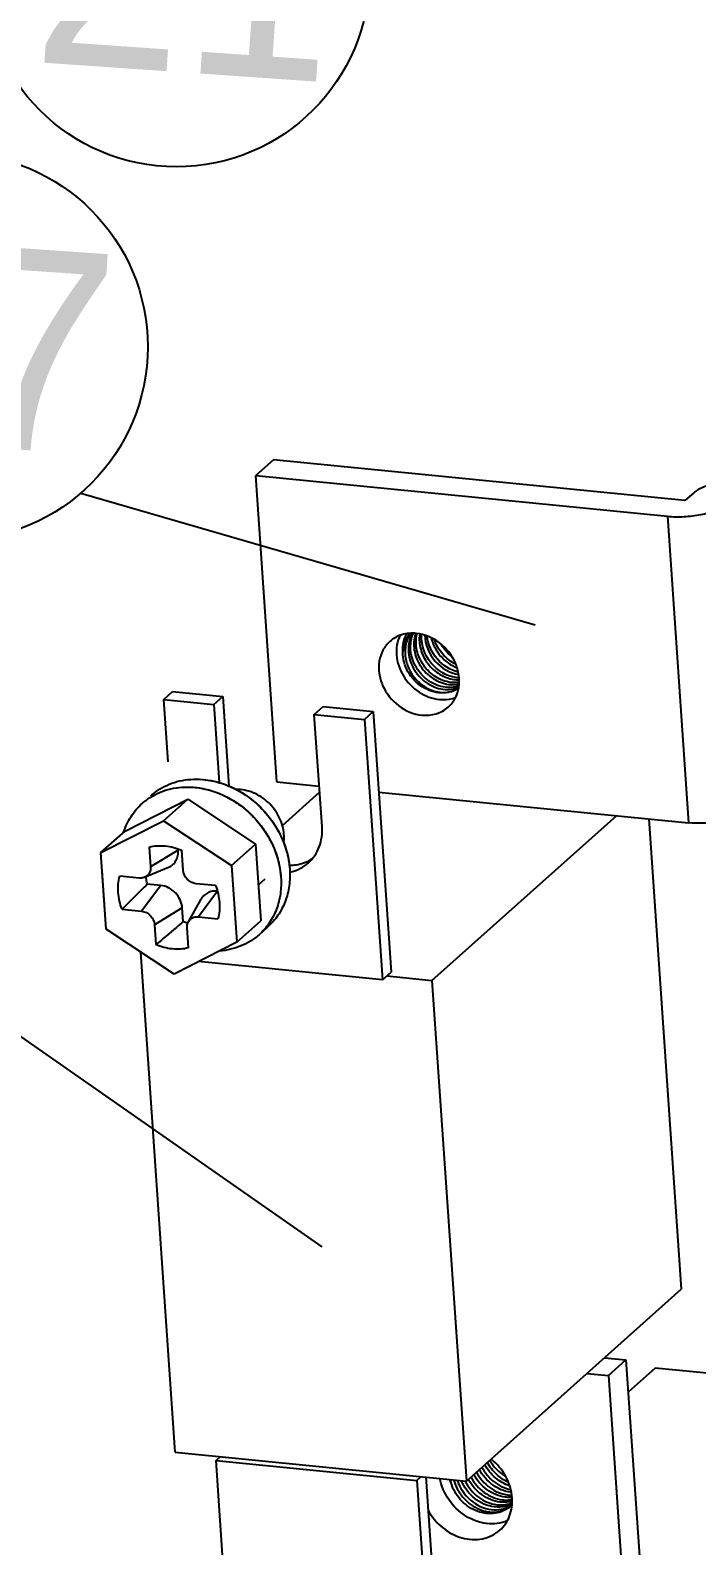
# Model space of a CAD drawing. Extents: x -425 to 6552, y -3049 to 3105.
# Drawn here: x -49 to -23, y -1776.3 to -1717.3 of the extents above; entities that cross this region are included whole.
import ezdxf

# ---------------------------------------------------------------- set-up
doc = ezdxf.new("R2010")
doc.units = 0
doc.layers.get('0').update_dxf_attribs({"linetype": 'CONTINUOUS'})
doc.layers.add('DIM', color=1, linetype='CONTINUOUS')
doc.styles.add('TEXTSTYLE_3', font='GOTHIC.TTF')

msp = doc.modelspace()

# ---------------------------------------------------------------- linework, layer by layer
at = {"color": 7, "linetype": 'CONTINUOUS'}
for p, q in [((-39.53, -1734.057), (-40.213, -1734.667)), ((-23.501, -1735.647), (-39.53, -1734.057)), ((-40.213, -1734.667), (-24.185, -1736.256)), ((-39.393, -1746.594), (-40.213, -1734.667)), ((-23.16, -1735.342), (-23.501, -1735.647)), ((-24.185, -1736.256), (-23.365, -1748.183)), ((-43.8, -1743.387), (-43.458, -1743.082)), ((-43.8, -1743.387), (-41.845, -1743.58)), ((-43.633, -1745.817), (-43.8, -1743.387)), ((-43.458, -1743.082), (-41.503, -1743.276)), ((-41.845, -1743.58), (-41.503, -1743.276)), ((-41.503, -1743.276), (-41.264, -1746.755)), ((-41.845, -1743.58), (-41.636, -1746.622)), ((-37.936, -1743.968), (-37.594, -1743.663)), ((-37.936, -1743.968), (-35.981, -1744.162)), ((-37.635, -1748.341), (-37.936, -1743.968)), ((-37.594, -1743.663), (-35.639, -1743.857)), ((-35.981, -1744.162), (-35.639, -1743.857)), ((-35.639, -1743.857), (-34.942, -1753.996)), ((-35.981, -1744.162), (-35.284, -1754.3)), ((-39.393, -1746.594), (-37.744, -1746.758)), ((-45.307, -1748.51), (-42.868, -1747.27)), ((-43.808, -1748.108), (-42.868, -1747.27)), ((-43.391, -1747.536), (-42.868, -1747.27)), ((-42.868, -1747.27), (-40.224, -1749.014)), ((-39.181, -1748.286), (-37.728, -1746.991)), ((-35.424, -1746.988), (-23.365, -1748.183)), ((-46.246, -1749.348), (-43.808, -1748.108)), ((-44.331, -1748.374), (-43.808, -1748.108)), ((-43.808, -1748.108), (-41.164, -1749.852)), ((-33.354, -1754.322), (-26.157, -1747.906)), ((-24.903, -1748.031), (-23.644, -1766.342)), ((-46.246, -1749.348), (-45.307, -1748.51)), ((-44.367, -1749.13), (-44.314, -1749.905)), ((-43.235, -1749.25), (-44.314, -1749.905)), ((-43.235, -1749.25), (-43.238, -1749.201)), ((-43.046, -1750.03), (-43.099, -1749.256)), ((-41.164, -1749.852), (-40.224, -1749.014)), ((-40.224, -1749.014), (-40.019, -1751.998)), ((-46.041, -1752.332), (-46.246, -1749.348)), ((-44.546, -1750.308), (-43.62, -1749.919)), ((-41.164, -1749.852), (-40.959, -1752.836)), ((-46.041, -1752.332), (-46.199, -1750.039)), ((-44.753, -1750.338), (-45.514, -1750.262)), ((-40.115, -1750.606), (-39.852, -1750.372)), ((-43.917, -1750.626), (-44.664, -1751.627)), ((-43.917, -1750.626), (-44.441, -1750.574)), ((-41.78, -1750.632), (-42.541, -1750.557)), ((-41.708, -1750.849), (-42.453, -1751.846)), ((-45.425, -1751.552), (-44.664, -1751.627)), ((-43.08, -1751.499), (-44.159, -1752.154)), ((-43.044, -1752.032), (-43.08, -1751.499)), ((-42.84, -1752.037), (-42.347, -1751.162)), ((-44.159, -1752.154), (-44.106, -1752.928)), ((-42.838, -1753.054), (-42.891, -1752.279)), ((-42.453, -1751.846), (-41.691, -1751.922)), ((-40.959, -1752.836), (-40.019, -1751.998)), ((-40.088, -1752.541), (-39.747, -1752.236)), ((-43.398, -1754.076), (-46.041, -1752.332)), ((-40.959, -1752.836), (-43.398, -1754.076)), ((-43.352, -1772.68), (-44.69, -1753.224)), ((-35.284, -1754.3), (-42.443, -1753.59)), ((-35.284, -1754.3), (-34.942, -1753.996)), ((-35.113, -1754.148), (-33.354, -1754.322)), ((-33.354, -1754.322), (-32.015, -1773.804)), ((-32.015, -1773.804), (-23.644, -1766.342)), ((-26.634, -1769.007), (-25.8, -1769.089)), ((-26.483, -1769.699), (-25.8, -1769.089)), ((-25.8, -1769.089), (-23.668, -1800.101)), ((-27.317, -1769.616), (-26.483, -1769.699)), ((-26.483, -1769.699), (-24.352, -1800.71)), ((-24.654, -1769.406), (-25.713, -1770.35)), ((-20.654, -1769.803), (-24.654, -1769.406)), ((-43.352, -1772.68), (-32.015, -1773.804)), ((-41.764, -1773.006), (-41.593, -1772.854)), ((-41.764, -1773.006), (-33.945, -1773.782)), ((-41.401, -1778.291), (-41.764, -1773.006)), ((-33.945, -1773.782), (-33.774, -1773.629)), ((-33.945, -1773.782), (-33.686, -1777.559)), ((-33.592, -1773.647), (-33.344, -1777.254))]:
    msp.add_line(p, q, dxfattribs=at)
for centre, radius, start, end in [((-32.842, -1741.2), 1.216, 161.42038, 162.16031), ((-32.716, -1741.135), 1.258, 165.41749, 166.62379), ((-32.347, -1741.409), 1.207, 262.78833, 272.60717), ((-32.26, -1741.313), 1.227, 262.82809, 268.3222), ((-38.856, -1748.277), 1.553, 296.95046, 303.23824), ((-42.531, -1750.308), 1.798, 253.44057, 259.50437), ((-31.088, -1773.263), 1.653, 196.72293, 205.05992), ((-31.039, -1773.447), 1.63, 190.41705, 198.46966), ((-30.389, -1772.922), 1.747, 207.65899, 208.51872), ((-30.243, -1773.077), 1.278, 262.87353, 269.96195), ((-30.648, -1773.663), 1.07, 286.56265, 289.34981), ((-30.642, -1773.68), 1.052, 289.35147, 291.70753), ((-30.126, -1772.948), 1.305, 262.90959, 264.03361), ((-30.341, -1773.253), 1.19, 272.76625, 275.12988), ((-30.728, -1773.797), 1.021, 296.91912, 299.05929), ((-30.638, -1773.691), 1.041, 291.71025, 293.05487), ((-30.734, -1773.785), 1.034, 291.70408, 296.91097), ((-31.021, -1773.999), 1.064, 311.71114, 313.71734), ((-30.833, -1773.917), 1.001, 301.68132, 306.11805), ((-31.025, -1773.995), 1.069, 313.72088, 317.66837)]:
    msp.add_arc(centre, radius, start, end, dxfattribs=at)
for points, knots in [([(-20.912, -1734.888), (-21.128, -1734.866), (-21.567, -1734.86), (-22.196, -1734.937), (-22.677, -1735.068), (-22.987, -1735.214), (-23.11, -1735.298), (-23.16, -1735.342)], [0, 0, 0, 0, 0.278391, 0.561026, 0.81099, 0.914308, 1, 1, 1, 1]), ([(-24.185, -1736.256), (-23.969, -1736.277), (-23.53, -1736.283), (-22.901, -1736.207), (-22.42, -1736.076), (-22.11, -1735.929), (-21.987, -1735.846), (-21.937, -1735.802)], [0, 0, 0, 0, 0.278391, 0.561026, 0.81099, 0.914308, 1, 1, 1, 1]), ([(-33.966, -1740.814), (-34.153, -1740.796), (-34.529, -1740.825), (-34.862, -1741.009), (-34.995, -1741.128)], [0, 0, 0, 0, 0.511614, 1, 1, 1, 1]), ([(-34.595, -1740.89), (-34.653, -1741.005), (-34.736, -1741.261), (-34.759, -1741.814), (-34.514, -1742.512), (-33.903, -1743.145), (-33.343, -1743.358), (-33.065, -1743.386)], [0, 0, 0, 0, 0.115383, 0.235733, 0.489035, 0.750016, 1, 1, 1, 1]), ([(-34.486, -1741.547), (-34.497, -1741.42), (-34.482, -1741.166), (-34.391, -1740.928), (-34.329, -1740.822)], [0, 0, 0, 0, 0.511419, 1, 1, 1, 1]), ([(-34.205, -1740.809), (-34.29, -1740.909), (-34.428, -1741.144), (-34.48, -1741.411), (-34.486, -1741.547)], [0, 0, 0, 0, 0.490905, 1, 1, 1, 1]), ([(-34.179, -1740.808), (-34.267, -1740.931), (-34.397, -1741.223), (-34.419, -1741.707), (-34.279, -1742.188), (-33.998, -1742.613), (-33.611, -1742.932), (-33.163, -1743.111), (-32.706, -1743.125), (-32.428, -1743.015), (-32.313, -1742.936)], [0, 0, 0, 0, 0.120196, 0.246156, 0.37784, 0.512225, 0.644725, 0.771025, 0.888964, 1, 1, 1, 1]), ([(-34.122, -1740.807), (-34.177, -1740.906), (-34.258, -1741.124), (-34.288, -1741.477), (-34.228, -1741.838), (-34.035, -1742.295), (-33.621, -1742.763), (-33.157, -1742.958), (-32.925, -1742.987)], [0, 0, 0, 0, 0.117919, 0.240077, 0.366618, 0.496412, 0.755456, 1, 1, 1, 1]), ([(-32.84, -1742.911), (-33.064, -1742.883), (-33.514, -1742.698), (-33.923, -1742.254), (-34.124, -1741.817), (-34.197, -1741.469), (-34.186, -1741.125), (-34.121, -1740.907), (-34.075, -1740.807)], [0, 0, 0, 0, 0.243717, 0.50198, 0.631773, 0.758682, 0.881462, 1, 1, 1, 1]), ([(-33.999, -1740.827), (-34.065, -1741.03), (-34.081, -1741.371), (-33.961, -1741.795), (-33.749, -1742.198), (-33.349, -1742.603), (-32.923, -1742.77), (-32.712, -1742.797)], [0, 0, 0, 0, 0.242305, 0.369963, 0.499878, 0.757225, 1, 1, 1, 1]), ([(-32.626, -1742.721), (-32.83, -1742.695), (-33.239, -1742.539), (-33.632, -1742.16), (-33.849, -1741.779), (-33.984, -1741.374), (-33.988, -1741.045), (-33.94, -1740.844)], [0, 0, 0, 0, 0.241885, 0.498263, 0.628051, 0.755997, 1, 1, 1, 1]), ([(-32.719, -1743.681), (-32.611, -1743.585), (-32.426, -1743.348), (-32.284, -1742.912), (-32.284, -1742.435), (-32.469, -1741.797), (-33.001, -1741.12), (-33.644, -1740.846), (-33.966, -1740.814)], [0, 0, 0, 0, 0.113293, 0.230286, 0.353144, 0.481847, 0.745726, 1, 1, 1, 1]), ([(-33.832, -1740.834), (-33.862, -1741.031), (-33.837, -1741.346), (-33.689, -1741.729), (-33.468, -1742.085), (-33.083, -1742.437), (-32.692, -1742.582), (-32.498, -1742.606)], [0, 0, 0, 0, 0.245861, 0.374078, 0.50369, 0.759014, 1, 1, 1, 1]), ([(-32.413, -1742.53), (-32.79, -1742.483), (-33.516, -1742.04), (-33.789, -1741.236), (-33.757, -1740.85)], [0, 0, 0, 0, 0.495165, 1, 1, 1, 1]), ([(-33.633, -1740.884), (-33.624, -1741.245), (-33.329, -1741.962), (-32.659, -1742.361), (-32.311, -1742.412)], [0, 0, 0, 0, 0.506757, 1, 1, 1, 1]), ([(-32.328, -1742.317), (-32.64, -1742.245), (-33.224, -1741.872), (-33.508, -1741.242), (-33.541, -1740.916)], [0, 0, 0, 0, 0.494013, 1, 1, 1, 1]), ([(-33.383, -1740.984), (-33.323, -1741.244), (-33.07, -1741.736), (-32.619, -1742.059), (-32.374, -1742.151)], [0, 0, 0, 0, 0.504762, 1, 1, 1, 1]), ([(-32.423, -1742.017), (-32.616, -1741.922), (-32.967, -1741.646), (-33.189, -1741.259), (-33.257, -1741.052)], [0, 0, 0, 0, 0.496145, 1, 1, 1, 1]), ([(-34.995, -1741.128), (-35.103, -1741.224), (-35.288, -1741.461), (-35.43, -1741.897), (-35.431, -1742.374), (-35.246, -1743.012), (-34.714, -1743.689), (-34.071, -1743.963), (-33.748, -1743.995)], [0, 0, 0, 0, 0.113293, 0.230286, 0.353144, 0.481847, 0.745726, 1, 1, 1, 1]), ([(-32.313, -1742.938), (-32.409, -1743.005), (-32.63, -1743.109), (-33.13, -1743.167), (-33.647, -1742.989), (-34.057, -1742.645), (-34.377, -1742.214), (-34.492, -1741.808), (-34.486, -1741.547)], [0, 0, 0, 0, 0.11359, 0.231513, 0.482037, 0.614405, 0.74713, 1, 1, 1, 1]), ([(-32.564, -1741.734), (-32.694, -1741.633), (-32.85, -1741.47), (-32.968, -1741.284), (-32.996, -1741.236)], [0, 0, 0, 0, 0.74844, 1, 1, 1, 1]), ([(-32.301, -1742.851), (-32.342, -1742.867), (-32.516, -1742.921), (-32.703, -1742.928), (-32.84, -1742.911)], [0, 0, 0, 0, 0.243583, 1, 1, 1, 1]), ([(-32.712, -1742.797), (-32.676, -1742.801), (-32.536, -1742.813), (-32.395, -1742.8), (-32.294, -1742.775)], [0, 0, 0, 0, 0.256389, 1, 1, 1, 1]), ([(-32.291, -1742.716), (-32.318, -1742.72), (-32.429, -1742.734), (-32.542, -1742.731), (-32.626, -1742.721)], [0, 0, 0, 0, 0.245642, 1, 1, 1, 1]), ([(-33.065, -1743.386), (-33.01, -1743.391), (-32.799, -1743.401), (-32.585, -1743.365), (-32.437, -1743.311)], [0, 0, 0, 0, 0.257025, 1, 1, 1, 1]), ([(-32.925, -1742.987), (-32.818, -1743.001), (-32.604, -1743), (-32.398, -1742.937), (-32.306, -1742.892)], [0, 0, 0, 0, 0.511446, 1, 1, 1, 1]), ([(-33.748, -1743.995), (-33.561, -1744.013), (-33.185, -1743.984), (-32.853, -1743.8), (-32.719, -1743.681)], [0, 0, 0, 0, 0.511614, 1, 1, 1, 1]), ([(-44.64, -1747.435), (-44.536, -1747.342), (-44.311, -1747.174), (-43.933, -1746.981), (-43.522, -1746.852), (-42.938, -1746.766), (-42.167, -1746.832), (-41.277, -1747.17), (-40.479, -1747.735), (-39.834, -1748.483), (-39.394, -1749.353), (-39.258, -1749.985), (-39.237, -1750.298)], [0, 0, 0, 0, 0.05627, 0.113002, 0.170608, 0.229412, 0.350998, 0.478294, 0.609691, 0.742436, 0.87342, 1, 1, 1, 1]), ([(-44.298, -1747.13), (-44.194, -1747.038), (-43.969, -1746.869), (-43.591, -1746.676), (-43.181, -1746.547), (-42.596, -1746.461), (-41.825, -1746.527), (-40.936, -1746.865), (-40.137, -1747.431), (-39.492, -1748.178), (-39.052, -1749.049), (-38.916, -1749.681), (-38.895, -1749.993)], [0, 0, 0, 0, 0.05627, 0.113002, 0.170608, 0.229412, 0.350998, 0.478294, 0.609691, 0.742436, 0.87342, 1, 1, 1, 1]), ([(-42.574, -1746.808), (-42.367, -1746.829), (-41.949, -1746.914), (-41.35, -1747.156), (-40.79, -1747.506), (-40.29, -1747.949), (-39.869, -1748.469), (-39.542, -1749.048), (-39.322, -1749.662), (-39.251, -1750.087), (-39.237, -1750.298)], [0, 0, 0, 0, 0.11998, 0.243555, 0.369937, 0.497973, 0.626307, 0.753546, 0.878427, 1, 1, 1, 1]), ([(-42.241, -1746.503), (-42.033, -1746.523), (-41.615, -1746.607), (-41.014, -1746.849), (-40.453, -1747.198), (-39.952, -1747.641), (-39.529, -1748.162), (-39.201, -1748.741), (-38.98, -1749.356), (-38.909, -1749.782), (-38.895, -1749.993)], [0, 0, 0, 0, 0.119942, 0.243493, 0.369866, 0.497906, 0.626254, 0.753513, 0.878413, 1, 1, 1, 1]), ([(-39.118, -1748.643), (-39.133, -1748.413), (-39.265, -1747.949), (-39.624, -1747.467), (-40, -1747.172), (-40.312, -1747.007), (-40.641, -1746.908), (-40.866, -1746.888), (-40.977, -1746.89)], [0, 0, 0, 0, 0.247481, 0.504167, 0.632652, 0.758819, 0.881482, 1, 1, 1, 1]), ([(-45.362, -1748.559), (-45.293, -1748.343), (-45.101, -1747.93), (-44.806, -1747.583), (-44.64, -1747.435)], [0, 0, 0, 0, 0.504994, 1, 1, 1, 1]), ([(-21.37, -1747.893), (-21.502, -1747.958), (-21.805, -1748.066), (-22.47, -1748.201), (-23.008, -1748.219), (-23.365, -1748.183)], [0, 0, 0, 0, 0.216892, 0.470828, 1, 1, 1, 1]), ([(-39.128, -1748.963), (-39.124, -1748.936), (-39.113, -1748.83), (-39.112, -1748.723), (-39.118, -1748.643)], [0, 0, 0, 0, 0.246998, 1, 1, 1, 1]), ([(-38.167, -1749.743), (-37.981, -1749.577), (-37.681, -1749.132), (-37.617, -1748.605), (-37.635, -1748.341)], [0, 0, 0, 0, 0.486162, 1, 1, 1, 1]), ([(-44.367, -1749.13), (-44.164, -1749.079), (-43.724, -1749.052), (-43.302, -1749.168), (-43.099, -1749.256)], [0, 0, 0, 0, 0.486409, 1, 1, 1, 1]), ([(-43.62, -1749.919), (-43.559, -1749.893), (-43.443, -1749.821), (-43.313, -1749.661), (-43.239, -1749.464), (-43.23, -1749.322), (-43.235, -1749.25)], [0, 0, 0, 0, 0.243855, 0.487589, 0.738132, 1, 1, 1, 1]), ([(-44.314, -1749.905), (-44.311, -1749.948), (-44.316, -1750.034), (-44.361, -1750.153), (-44.439, -1750.249), (-44.509, -1750.293), (-44.546, -1750.308)], [0, 0, 0, 0, 0.261873, 0.512408, 0.756147, 1, 1, 1, 1]), ([(-38.909, -1749.84), (-38.842, -1749.84), (-38.582, -1749.824), (-38.325, -1749.749), (-38.152, -1749.662)], [0, 0, 0, 0, 0.256656, 1, 1, 1, 1]), ([(-38.889, -1750.106), (-38.755, -1750.077), (-38.496, -1749.987), (-38.268, -1749.833), (-38.167, -1749.743)], [0, 0, 0, 0, 0.504695, 1, 1, 1, 1]), ([(-45.425, -1751.552), (-45.507, -1751.343), (-45.609, -1750.911), (-45.57, -1750.467), (-45.514, -1750.262)], [0, 0, 0, 0, 0.513227, 1, 1, 1, 1]), ([(-44.546, -1750.308), (-44.562, -1750.315), (-44.628, -1750.338), (-44.7, -1750.343), (-44.753, -1750.338)], [0, 0, 0, 0, 0.244549, 1, 1, 1, 1]), ([(-44.441, -1750.574), (-44.447, -1750.551), (-44.47, -1750.455), (-44.485, -1750.358), (-44.492, -1750.285)], [0, 0, 0, 0, 0.252402, 1, 1, 1, 1]), ([(-42.541, -1750.557), (-42.669, -1750.544), (-42.918, -1750.413), (-43.037, -1750.159), (-43.046, -1750.03)], [0, 0, 0, 0, 0.497737, 1, 1, 1, 1]), ([(-39.237, -1750.298), (-39.222, -1750.513), (-39.235, -1750.941), (-39.388, -1751.554), (-39.671, -1752.102), (-39.939, -1752.408), (-40.088, -1752.541)], [0, 0, 0, 0, 0.261158, 0.513479, 0.758719, 1, 1, 1, 1]), ([(-38.895, -1749.993), (-38.88, -1750.209), (-38.893, -1750.637), (-39.047, -1751.25), (-39.33, -1751.797), (-39.598, -1752.104), (-39.747, -1752.236)], [0, 0, 0, 0, 0.261158, 0.513479, 0.758719, 1, 1, 1, 1]), ([(-44.441, -1750.574), (-44.524, -1750.656), (-44.854, -1750.979), (-45.182, -1751.306), (-45.425, -1751.552)], [0, 0, 0, 0, 0.251213, 1, 1, 1, 1]), ([(-43.08, -1751.499), (-43.088, -1751.393), (-43.146, -1751.177), (-43.303, -1750.948), (-43.47, -1750.8), (-43.654, -1750.686), (-43.812, -1750.637), (-43.917, -1750.626)], [0, 0, 0, 0, 0.246211, 0.501671, 0.630087, 0.75683, 1, 1, 1, 1]), ([(-41.709, -1750.845), (-41.774, -1750.839), (-41.903, -1750.843), (-42.086, -1750.901), (-42.241, -1751.009), (-42.317, -1751.108), (-42.347, -1751.162)], [0, 0, 0, 0, 0.259858, 0.509927, 0.754633, 1, 1, 1, 1]), ([(-41.78, -1750.632), (-41.699, -1750.841), (-41.597, -1751.273), (-41.635, -1751.717), (-41.691, -1751.922)], [0, 0, 0, 0, 0.513227, 1, 1, 1, 1]), ([(-44.664, -1751.627), (-44.536, -1751.64), (-44.288, -1751.771), (-44.168, -1752.025), (-44.159, -1752.154)], [0, 0, 0, 0, 0.497737, 1, 1, 1, 1]), ([(-43.044, -1752.032), (-43.132, -1752.108), (-43.484, -1752.409), (-43.839, -1752.707), (-44.106, -1752.928)], [0, 0, 0, 0, 0.251126, 1, 1, 1, 1]), ([(-42.891, -1752.279), (-42.894, -1752.237), (-42.889, -1752.152), (-42.86, -1752.073), (-42.84, -1752.037)], [0, 0, 0, 0, 0.510926, 1, 1, 1, 1]), ([(-42.84, -1752.037), (-42.821, -1752.004), (-42.775, -1751.945), (-42.681, -1751.88), (-42.57, -1751.845), (-42.492, -1751.843), (-42.453, -1751.846)], [0, 0, 0, 0, 0.2453, 0.489961, 0.74005, 1, 1, 1, 1]), ([(-40.088, -1752.541), (-40.191, -1752.633), (-40.415, -1752.8), (-40.79, -1752.992), (-41.197, -1753.122), (-41.481, -1753.165), (-41.625, -1753.176)], [0, 0, 0, 0, 0.245339, 0.492663, 0.74375, 1, 1, 1, 1]), ([(-42.838, -1753.054), (-43.041, -1753.105), (-43.481, -1753.132), (-43.903, -1753.016), (-44.106, -1752.928)], [0, 0, 0, 0, 0.486409, 1, 1, 1, 1]), ([(-31.624, -1773.454), (-31.5, -1773.691), (-31.151, -1774.1), (-30.652, -1774.314), (-30.402, -1774.345)], [0, 0, 0, 0, 0.514116, 1, 1, 1, 1]), ([(-30.287, -1774.243), (-30.537, -1774.212), (-31.037, -1773.998), (-31.385, -1773.588), (-31.509, -1773.352)], [0, 0, 0, 0, 0.485893, 1, 1, 1, 1]), ([(-31.41, -1773.264), (-31.294, -1773.485), (-30.973, -1773.873), (-30.517, -1774.093), (-30.284, -1774.139)], [0, 0, 0, 0, 0.512001, 1, 1, 1, 1]), ([(-30.324, -1773.997), (-30.528, -1773.932), (-30.916, -1773.708), (-31.193, -1773.358), (-31.295, -1773.162)], [0, 0, 0, 0, 0.49105, 1, 1, 1, 1]), ([(-30.377, -1773.851), (-30.549, -1773.775), (-30.872, -1773.556), (-31.107, -1773.245), (-31.197, -1773.074)], [0, 0, 0, 0, 0.493718, 1, 1, 1, 1]), ([(-31.105, -1772.992), (-31.068, -1773.058), (-30.903, -1773.311), (-30.671, -1773.521), (-30.477, -1773.637)], [0, 0, 0, 0, 0.251044, 1, 1, 1, 1]), ([(-30.233, -1774.46), (-30.252, -1774.173), (-30.431, -1773.593), (-30.82, -1773.132), (-31.052, -1772.945)], [0, 0, 0, 0, 0.491285, 1, 1, 1, 1]), ([(-30.423, -1775.36), (-30.547, -1775.411), (-30.814, -1775.48), (-31.382, -1775.477), (-32.092, -1775.206), (-32.748, -1774.568), (-32.991, -1773.995), (-33.043, -1773.702)], [0, 0, 0, 0, 0.114505, 0.233384, 0.48352, 0.744362, 1, 1, 1, 1]), ([(-30.313, -1774.794), (-30.392, -1774.864), (-30.575, -1774.983), (-31.004, -1775.109), (-31.608, -1775.031), (-32.225, -1774.622), (-32.501, -1774.195), (-32.586, -1773.963)], [0, 0, 0, 0, 0.113389, 0.229455, 0.473925, 0.735792, 1, 1, 1, 1]), ([(-32.502, -1773.756), (-32.439, -1773.995), (-32.204, -1774.447), (-31.63, -1774.91), (-31.043, -1775.049), (-30.609, -1774.969), (-30.421, -1774.871), (-30.338, -1774.81)], [0, 0, 0, 0, 0.266719, 0.530384, 0.774712, 0.889268, 1, 1, 1, 1]), ([(-32.374, -1773.768), (-32.276, -1774.065), (-31.92, -1774.598), (-31.337, -1774.88), (-31.042, -1774.916)], [0, 0, 0, 0, 0.512559, 1, 1, 1, 1]), ([(-30.928, -1774.814), (-31.202, -1774.78), (-31.748, -1774.53), (-32.103, -1774.053), (-32.215, -1773.784)], [0, 0, 0, 0, 0.486552, 1, 1, 1, 1]), ([(-32.07, -1773.799), (-31.948, -1774.044), (-31.597, -1774.471), (-31.085, -1774.694), (-30.829, -1774.726)], [0, 0, 0, 0, 0.513988, 1, 1, 1, 1]), ([(-30.714, -1774.623), (-30.96, -1774.593), (-31.452, -1774.385), (-31.798, -1773.986), (-31.924, -1773.756)], [0, 0, 0, 0, 0.485798, 1, 1, 1, 1]), ([(-31.837, -1773.645), (-31.714, -1773.881), (-31.365, -1774.291), (-30.865, -1774.504), (-30.615, -1774.535)], [0, 0, 0, 0, 0.514126, 1, 1, 1, 1]), ([(-30.5, -1774.433), (-30.75, -1774.402), (-31.25, -1774.188), (-31.599, -1773.778), (-31.722, -1773.542)], [0, 0, 0, 0, 0.485884, 1, 1, 1, 1]), ([(-30.829, -1774.726), (-30.787, -1774.731), (-30.625, -1774.743), (-30.459, -1774.723), (-30.343, -1774.689)], [0, 0, 0, 0, 0.257248, 1, 1, 1, 1]), ([(-30.233, -1774.588), (-30.271, -1774.599), (-30.428, -1774.636), (-30.593, -1774.638), (-30.714, -1774.623)], [0, 0, 0, 0, 0.244243, 1, 1, 1, 1]), ([(-30.712, -1775.722), (-30.544, -1775.572), (-30.274, -1775.172), (-30.216, -1774.697), (-30.233, -1774.46)], [0, 0, 0, 0, 0.486145, 1, 1, 1, 1]), ([(-30.615, -1774.535), (-30.583, -1774.539), (-30.455, -1774.551), (-30.325, -1774.542), (-30.231, -1774.524)], [0, 0, 0, 0, 0.255525, 1, 1, 1, 1]), ([(-33.504, -1774.942), (-33.364, -1775.2), (-32.983, -1775.657), (-32.221, -1776.068), (-31.514, -1776.113), (-31.017, -1775.947), (-30.805, -1775.805), (-30.712, -1775.722)], [0, 0, 0, 0, 0.266766, 0.527179, 0.770239, 0.886261, 1, 1, 1, 1]), ([(-31.042, -1774.916), (-30.913, -1774.932), (-30.655, -1774.926), (-30.412, -1774.833), (-30.307, -1774.768)], [0, 0, 0, 0, 0.512466, 1, 1, 1, 1]), ([(-30.352, -1774.746), (-30.396, -1774.763), (-30.581, -1774.823), (-30.782, -1774.832), (-30.928, -1774.814)], [0, 0, 0, 0, 0.243575, 1, 1, 1, 1])]:
    msp.add_open_spline(points, degree=3, knots=knots, dxfattribs=at)
msp.add_open_spline([(-30.284, -1774.441), (-30.356, -1774.445), (-30.429, -1774.442), (-30.5, -1774.433)], degree=3, dxfattribs=at)
at = {"layer": 'DIM', "color": 1, "linetype": 'CONTINUOUS'}
for p, q in [((-47.034, -1735.355), (-29.335, -1740.481)), ((-53.231, -1753.82), (-37.644, -1764.692))]:
    msp.add_line(p, q, dxfattribs=at)
for centre in [(-43.309, -1715.132), (-51.948, -1729.658)]:
    msp.add_circle(centre, 7.524, dxfattribs=at)

# ---------------------------------------------------------------- texts
at = {"layer": 'DIM', "color": 1, "linetype": 'CONTINUOUS', "char_height": 7.8261, "width": 15.73945, "attachment_point": 1, "rotation": 356.03574, "style": 'TEXTSTYLE_3'}
for s, insert in [('21', (-48.433, -1710.76)), ('17', (-57.072, -1725.286))]:
    msp.add_mtext(s, dxfattribs=dict(at, insert=insert))

doc.saveas('drawing.dxf')
